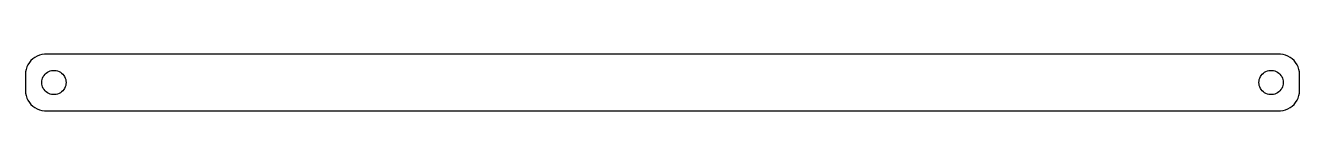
# Model space of a CAD drawing. Header units: metres. Extents: x -157 to 157, y 17 to 31.
import ezdxf

# ---------------------------------------------------------------- set-up
doc = ezdxf.new("R2010")
doc.units = ezdxf.units.M

msp = doc.modelspace()

# ---------------------------------------------------------------- linework, layer by layer
for p, q in [((-156.382, 28.4088), (-156.649, 27.8406)), ((-156.045, 28.9389), (-156.382, 28.4088)), ((-155.645, 29.4227), (-156.045, 28.9389)), ((-155.187, 29.8526), (-155.645, 29.4227)), ((-154.679, 30.2216), (-155.187, 29.8526)), ((-154.129, 30.5241), (-154.679, 30.2216)), ((-153.545, 30.7553), (-154.129, 30.5241)), ((-152.937, 30.9114), (-153.545, 30.7553)), ((-152.314, 30.9901), (-152.937, 30.9114)), ((152.314, 30.9901), (-152.314, 30.9901)), ((152.937, 30.9114), (152.314, 30.9901)), ((153.545, 30.7553), (152.937, 30.9114)), ((154.129, 30.5241), (153.545, 30.7553)), ((154.679, 30.2216), (154.129, 30.5241)), ((155.187, 29.8526), (154.679, 30.2216)), ((155.645, 29.4227), (155.187, 29.8526)), ((156.045, 28.9389), (155.645, 29.4227)), ((156.382, 28.4088), (156.045, 28.9389)), ((156.649, 27.8406), (156.382, 28.4088)), ((-156.961, 26.6267), (-157, 26)), ((-157, 26), (-157, 22)), ((-156.843, 27.2434), (-156.961, 26.6267)), ((-156.649, 27.8406), (-156.843, 27.2434)), ((-152.789, 25.1044), (-152.629, 25.4453)), ((-152.629, 25.4453), (-152.427, 25.7634)), ((-152.427, 25.7634), (-152.187, 26.0536)), ((-152.187, 26.0536), (-151.912, 26.3115)), ((-151.912, 26.3115), (-151.607, 26.533)), ((-151.607, 26.533), (-151.277, 26.7145)), ((-151.277, 26.7145), (-150.927, 26.8532)), ((-150.927, 26.8532), (-150.562, 26.9469)), ((-150.562, 26.9469), (-150.188, 26.9941)), ((-150.188, 26.9941), (-149.812, 26.9941)), ((-149.812, 26.9941), (-149.438, 26.9469)), ((-149.438, 26.9469), (-149.073, 26.8532)), ((-149.073, 26.8532), (-148.723, 26.7145)), ((-148.723, 26.7145), (-148.393, 26.533)), ((-148.393, 26.533), (-148.088, 26.3115)), ((-148.088, 26.3115), (-147.813, 26.0536)), ((-147.813, 26.0536), (-147.573, 25.7634)), ((-147.573, 25.7634), (-147.371, 25.4453)), ((-147.371, 25.4453), (-147.211, 25.1044)), ((147.211, 25.1044), (147.371, 25.4453)), ((147.371, 25.4453), (147.573, 25.7634)), ((147.573, 25.7634), (147.813, 26.0536)), ((147.813, 26.0536), (148.088, 26.3115)), ((148.088, 26.3115), (148.393, 26.533)), ((148.393, 26.533), (148.723, 26.7145)), ((148.723, 26.7145), (149.073, 26.8532)), ((149.073, 26.8532), (149.438, 26.9469)), ((149.438, 26.9469), (149.812, 26.9941)), ((149.812, 26.9941), (150.188, 26.9941)), ((150.188, 26.9941), (150.562, 26.9469)), ((150.562, 26.9469), (150.927, 26.8532)), ((150.927, 26.8532), (151.277, 26.7145)), ((151.277, 26.7145), (151.607, 26.533)), ((151.607, 26.533), (151.912, 26.3115)), ((151.912, 26.3115), (152.187, 26.0536)), ((152.187, 26.0536), (152.427, 25.7634)), ((152.427, 25.7634), (152.629, 25.4453)), ((152.629, 25.4453), (152.789, 25.1044)), ((156.843, 27.2434), (156.649, 27.8406)), ((156.961, 26.6267), (156.843, 27.2434)), ((157, 26), (156.961, 26.6267)), ((157, 22), (157, 26)), ((-157, 22), (-156.961, 21.3733)), ((-153, 24), (-152.976, 24.376)), ((-152.976, 23.624), (-153, 24)), ((-152.976, 24.376), (-152.906, 24.7461)), ((-152.906, 23.2539), (-152.976, 23.624)), ((-152.906, 24.7461), (-152.789, 25.1044)), ((-152.789, 22.8956), (-152.906, 23.2539)), ((-152.629, 22.5547), (-152.789, 22.8956)), ((-152.427, 22.2366), (-152.629, 22.5547)), ((-152.187, 21.9464), (-152.427, 22.2366)), ((-147.573, 22.2366), (-147.813, 21.9464)), ((-147.371, 22.5547), (-147.573, 22.2366)), ((-147.211, 22.8956), (-147.371, 22.5547)), ((-147.211, 25.1044), (-147.094, 24.7461)), ((-147.094, 23.2539), (-147.211, 22.8956)), ((-147.094, 24.7461), (-147.024, 24.376)), ((-147.024, 23.624), (-147.094, 23.2539)), ((-147.024, 24.376), (-147, 24)), ((-147, 24), (-147.024, 23.624)), ((147, 24), (147.024, 24.376)), ((147.024, 23.624), (147, 24)), ((147.024, 24.376), (147.094, 24.7461)), ((147.094, 23.2539), (147.024, 23.624)), ((147.094, 24.7461), (147.211, 25.1044)), ((147.211, 22.8956), (147.094, 23.2539)), ((147.371, 22.5547), (147.211, 22.8956)), ((147.573, 22.2366), (147.371, 22.5547)), ((147.813, 21.9464), (147.573, 22.2366)), ((152.427, 22.2366), (152.187, 21.9464)), ((152.629, 22.5547), (152.427, 22.2366)), ((152.789, 22.8956), (152.629, 22.5547)), ((152.789, 25.1044), (152.906, 24.7461)), ((152.906, 23.2539), (152.789, 22.8956)), ((152.906, 24.7461), (152.976, 24.376)), ((152.976, 23.624), (152.906, 23.2539)), ((152.976, 24.376), (153, 24)), ((153, 24), (152.976, 23.624)), ((156.961, 21.3733), (157, 22)), ((-156.961, 21.3733), (-156.843, 20.7566)), ((-156.843, 20.7566), (-156.649, 20.1594)), ((-156.649, 20.1594), (-156.382, 19.5912)), ((-156.382, 19.5912), (-156.045, 19.0611)), ((-156.045, 19.0611), (-155.645, 18.5773)), ((-151.912, 21.6885), (-152.187, 21.9464)), ((-151.607, 21.467), (-151.912, 21.6885)), ((-151.277, 21.2855), (-151.607, 21.467)), ((-150.927, 21.1468), (-151.277, 21.2855)), ((-150.562, 21.0531), (-150.927, 21.1468)), ((-150.188, 21.0059), (-150.562, 21.0531)), ((-149.812, 21.0059), (-150.188, 21.0059)), ((-149.438, 21.0531), (-149.812, 21.0059)), ((-149.073, 21.1468), (-149.438, 21.0531)), ((-148.723, 21.2855), (-149.073, 21.1468)), ((-148.393, 21.467), (-148.723, 21.2855)), ((-148.088, 21.6885), (-148.393, 21.467)), ((-147.813, 21.9464), (-148.088, 21.6885)), ((148.088, 21.6885), (147.813, 21.9464)), ((148.393, 21.467), (148.088, 21.6885)), ((148.723, 21.2855), (148.393, 21.467)), ((149.073, 21.1468), (148.723, 21.2855)), ((149.438, 21.0531), (149.073, 21.1468)), ((149.812, 21.0059), (149.438, 21.0531)), ((150.188, 21.0059), (149.812, 21.0059)), ((150.562, 21.0531), (150.188, 21.0059)), ((150.927, 21.1468), (150.562, 21.0531)), ((151.277, 21.2855), (150.927, 21.1468)), ((151.607, 21.467), (151.277, 21.2855)), ((151.912, 21.6885), (151.607, 21.467)), ((152.187, 21.9464), (151.912, 21.6885)), ((155.645, 18.5773), (156.045, 19.0611)), ((156.045, 19.0611), (156.382, 19.5912)), ((156.382, 19.5912), (156.649, 20.1594)), ((156.649, 20.1594), (156.843, 20.7566)), ((156.843, 20.7566), (156.961, 21.3733)), ((-155.645, 18.5773), (-155.187, 18.1474)), ((-155.187, 18.1474), (-154.679, 17.7784)), ((-154.679, 17.7784), (-154.129, 17.4759)), ((-154.129, 17.4759), (-153.545, 17.2447)), ((-153.545, 17.2447), (-152.937, 17.0886)), ((-152.937, 17.0886), (-152.314, 17.0099)), ((-152.314, 17.0099), (152.314, 17.0099)), ((152.314, 17.0099), (152.937, 17.0886)), ((152.937, 17.0886), (153.545, 17.2447)), ((153.545, 17.2447), (154.129, 17.4759)), ((154.129, 17.4759), (154.679, 17.7784)), ((154.679, 17.7784), (155.187, 18.1474)), ((155.187, 18.1474), (155.645, 18.5773))]:
    msp.add_line(p, q)

doc.saveas('drawing.dxf')
